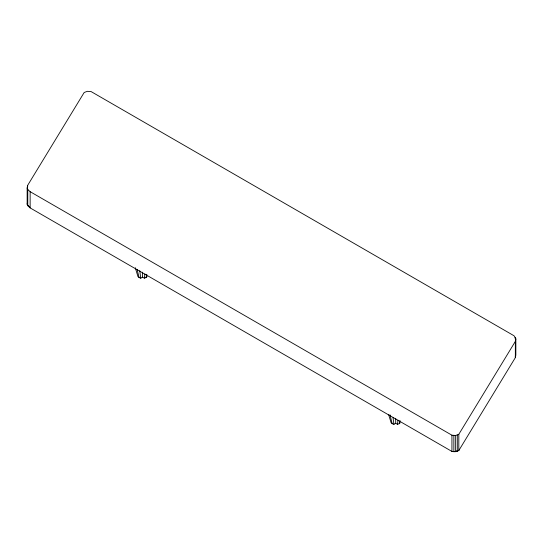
<?xml version="1.0" encoding="UTF-8"?>
<svg xmlns="http://www.w3.org/2000/svg" width="543" height="543" viewBox="0 0 543 543"><rect width="100%" height="100%" fill="white"/><g stroke="black" fill="none" stroke-linecap="round" stroke-linejoin="round"><path stroke-width="0.81" d="M135.282 267.699L137.949 276.557L139.069 277.534L140.746 278.192L142.551 277.147L142.565 272.158M388.659 414.642L391.103 422.698L392.182 423.703L393.913 424.327L395.698 423.296L397.476 424.327L398.026 420.153M142.551 277.147L144.35 278.179L144.906 274.018M27.15 187.919L27.652 185.367L84.185 92.473L87.348 91.319L91.068 91.563L514.031 335.764L515.85 338.846L515.85 355.081L515.348 357.633L458.815 450.527L455.652 451.681L451.932 451.437L30.143 207.915L27.774 205.736L27.15 204.154L27.15 187.919L27.774 189.5L27.774 205.736L27.15 204.154L27.401 202.878M515.3 355.984L515.348 357.633L515.348 341.404L515.85 338.846M144.35 278.179L146.04 277.534L146.841 274.303M397.476 424.327L399.207 423.703L400.008 420.465M456.174 451.172L458.815 450.527L458.815 434.298L515.348 341.404M399.207 423.703L400.293 422.698M146.04 277.534L147.173 276.563M27.774 189.5L30.143 191.679L451.932 435.201L455.652 435.452L458.815 434.298M453.86 435.5L453.86 451.735L454.966 451.471M457.287 450.731L458.815 450.527M453.86 451.735L457.301 451.281L457.301 435.045M456.113 451.314L457.301 451.281M28.229 205.505L30.143 207.915L30.143 191.679M389.983 414.811L392.182 423.703M137.101 269.45L139.069 277.534M393.037 417.655L393.913 424.327M139.761 270.699L140.746 278.192M515.226 337.264L515.226 338.886M455.652 435.452L455.652 451.681M451.932 435.201L451.932 451.437M395.698 418.307L395.698 423.296M27.652 185.367L27.652 186.989"/></g></svg>
